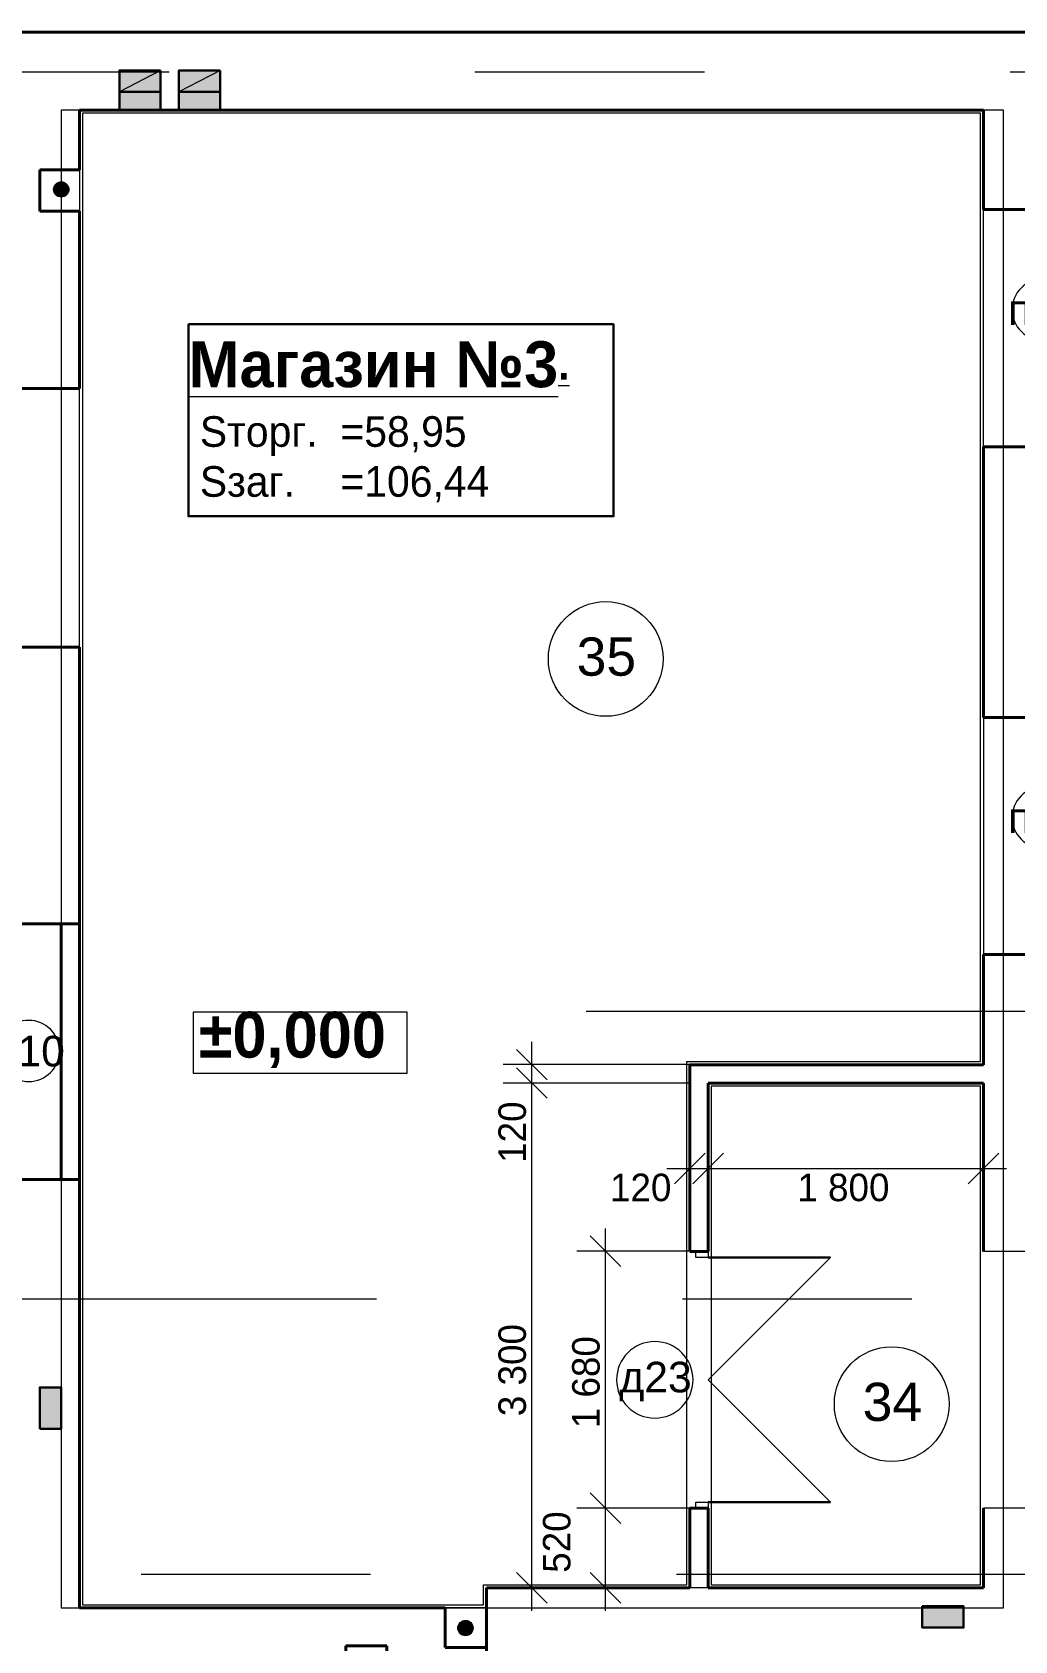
# Model space of a CAD drawing. Header units: millimetres. Extents: x 150455 to 593963, y -11068 to 166417.
# Drawn here: x 531397 to 537822, y 155379 to 165896 of the extents above; entities that cross this region are included whole.
import ezdxf
from ezdxf.enums import TextEntityAlignment as Align

# ---------------------------------------------------------------- set-up
doc = ezdxf.new("R2010")
doc.units = ezdxf.units.MM
doc.header["$MEASUREMENT"] = 0
for name, pattern in [('Пунктирная', [2000, 1000, -1000]), ('Штриховая', [7000, 6000, -1000]), ('Штрихштриховая', [15500, 10000, -2000, 1500, -2000])]:
    doc.linetypes.add(name, pattern=pattern)
for name, color, linetype, lineweight in [('0_Ном._пера__19', 255, 'Continuous', 0), ('0_Ном._пера__41', 7, 'Continuous', 30), ('0_Ном._пера__61', 7, 'Continuous', 40), ('Двери ArchiCAD_Ном._пера__1', 7, 'Continuous', 13), ('Двери ArchiCAD_Ном._пера__120', 7, 'Continuous', 13), ('Двери ArchiCAD_Ном._пера__19', 255, 'Continuous', 0), ('Двери ArchiCAD_Ном._пера__21', 7, 'Continuous', 20), ('Двери ArchiCAD_Ном._пера__41', 7, 'Continuous', 30), ('Двери ArchiCAD_Ном._пера__61', 7, 'Continuous', 40), ('Интерьер- Перегородка_Ном._пера__61', 7, 'Continuous', 40), ('Колонны_Ном._пера__1', 7, 'Continuous', 13), ('Колонны_Ном._пера__21', 7, 'Continuous', 20), ('Колонны_Ном._пера__41', 7, 'Continuous', 30), ('Окна ArchiCAD_Ном._пера__12', 15, 'Continuous', 18), ('Окна ArchiCAD_Ном._пера__61', 7, 'Continuous', 40), ('Паспорта зон ArchiCAD_Ном._пера__1', 7, 'Continuous', 13), ('перегородки_Ном._пера__61', 7, 'Continuous', 40), ('Площі квартир_Ном._пера__1', 7, 'Continuous', 13), ('Площі квартир_Ном._пера__41', 7, 'Continuous', 30)]:
    doc.layers.add(name, color=color, linetype=linetype, lineweight=lineweight)
for name, color, linetype, lineweight, true_color in [('0_Ном._пера__98', 7, 'Continuous', 13, 0x001f3e), ('Колонны_Ном._пера__4', 7, 'Continuous', 20, 0x016515), ('Маркеры дверей ArchiCAD_Ном._пера__3', 7, 'Continuous', 18, 0xdd5800), ('Перекрытия_Ном._пера__191', 7, 'Continuous', 0, 0xe8e8e8), ('Перекрытия_Ном._пера__4', 7, 'Continuous', 20, 0x016515), ('Розміри ОСЕЙ_Ном._пера__98', 7, 'Continuous', 13, 0x001f3e), ('РОЗМІРИ ПЕРЕГОРОДОК_Ном._пера__98', 7, 'Continuous', 13, 0x001f3e)]:
    doc.layers.add(name, color=color, linetype=linetype, lineweight=lineweight, true_color=true_color)
for name, color, linetype in [('Двери ArchiCAD', 7, 'Continuous'), ('Интерьер- Перегородка', 7, 'Continuous'), ('Колонны', 7, 'Continuous'), ('Маркеры дверей ArchiCAD', 7, 'Continuous'), ('Окна ArchiCAD', 7, 'Continuous'), ('перегородки', 7, 'Continuous'), ('Перекрытия', 7, 'Continuous'), ('Площі 1 пов.', 7, 'Continuous'), ('Розміри ОСЕЙ', 7, 'Continuous'), ('РОЗМІРИ ПЕРЕГОРОДОК', 7, 'Continuous')]:
    doc.layers.add(name, color=color, linetype=linetype)
doc.styles.add('СГЕНЕРИР_СТИЛЬ_1', font='')
doc.styles.add('СГЕНЕРИР_СТИЛЬ_2', font='')
doc.styles.add('СГЕНЕРИР_СТИЛЬ_3', font='')
doc.styles.get('СГЕНЕРИР_СТИЛЬ_1').set_extended_font_data('Arial')
doc.styles.get('СГЕНЕРИР_СТИЛЬ_2').set_extended_font_data('Century Gothic')
doc.styles.get('СГЕНЕРИР_СТИЛЬ_3').set_extended_font_data('Century Gothic', bold=True)
doc.dimstyles.new('СГЕНЕРИР_СТИЛЬ__15', dxfattribs={"dimtxt": 189.999998, "dimasz": 190, "dimexe": 0.18, "dimexo": 0, "dimgap": 0.09, "dimtad": 3, "dimdec": 0, "dimzin": 0, "dimdsep": 46, "dimtxsty": 'СГЕНЕРИР_СТИЛЬ_3', "dimblk": 'ARROWHEAD_6', "dimblk1": 'ARROWHEAD_6', "dimblk2": 'ARROWHEAD_6', "dimcen": 0.09, "dimclrd": 256, "dimclre": 256, "dimclrt": 256, "dimadec": 0, "dimazin": 0, "dimtfac": 1, "dimtdec": 4, "dimtmove": 0, "dimatfit": 3, "dimfxl": 0, "dimtolj": 1, "dimtzin": 0, "dimarcsym": 0})
doc.dimstyles.new('СГЕНЕРИР_СТИЛЬ__5', dxfattribs={"dimtxt": 179.999995, "dimasz": 190, "dimexe": 0.18, "dimexo": 0, "dimgap": 0.09, "dimtad": 3, "dimtih": 1, "dimtoh": 1, "dimdec": 0, "dimzin": 0, "dimdsep": 46, "dimtxsty": 'СГЕНЕРИР_СТИЛЬ_2', "dimblk": 'ARROWHEAD_6', "dimblk1": 'ARROWHEAD_6', "dimblk2": 'ARROWHEAD_6', "dimcen": 0.09, "dimclrd": 256, "dimclre": 256, "dimclrt": 256, "dimadec": 0, "dimazin": 0, "dimtfac": 1, "dimtdec": 4, "dimtmove": 0, "dimatfit": 3, "dimfxl": 0, "dimtolj": 1, "dimtzin": 0, "dimarcsym": 0})
doc.dimstyles.new('СГЕНЕРИР_СТИЛЬ__8', dxfattribs={"dimtxt": 179.999995, "dimasz": 190, "dimexe": 0.18, "dimexo": 0, "dimgap": 0.09, "dimtad": 1, "dimdec": 0, "dimzin": 0, "dimdsep": 46, "dimtxsty": 'СГЕНЕРИР_СТИЛЬ_2', "dimblk": 'ARROWHEAD_6', "dimblk1": 'ARROWHEAD_6', "dimblk2": 'ARROWHEAD_6', "dimcen": 0.09, "dimclrd": 256, "dimclre": 256, "dimclrt": 256, "dimadec": 0, "dimazin": 0, "dimtfac": 1, "dimtdec": 4, "dimtmove": 0, "dimatfit": 3, "dimfxl": 0, "dimtolj": 1, "dimtzin": 0, "dimarcsym": 0})
doc.dimstyles.new('СГЕНЕРИР_СТИЛЬ__9', dxfattribs={"dimtxt": 179.999995, "dimasz": 190, "dimexe": 0.18, "dimexo": 0, "dimgap": 0.09, "dimtad": 1, "dimdec": 0, "dimzin": 0, "dimdsep": 46, "dimtxsty": 'СГЕНЕРИР_СТИЛЬ_2', "dimblk": 'ARROWHEAD_6', "dimblk1": 'ARROWHEAD_6', "dimblk2": 'ARROWHEAD_6', "dimcen": 0.09, "dimclrd": 256, "dimclre": 256, "dimclrt": 256, "dimadec": 0, "dimazin": 0, "dimtfac": 1, "dimtdec": 4, "dimtmove": 2, "dimatfit": 3, "dimfxl": 0, "dimtolj": 1, "dimtzin": 0, "dimarcsym": 0})

# ---------------------------------------------------------------- blocks, each defined once
blk = doc.blocks.new('Перекрытие_7', base_point=(537747, 155596))
at = {"layer": 'Перекрытия_Ном._пера__191', "linetype": 'Continuous', "flags": 128}
blk.add_lwpolyline([(537747, 155596), (537747, 158686), (537747, 165386), (531587, 165386), (531587, 155596)], close=True, dxfattribs=at)
blk = doc.blocks.new('Тамбур_34_11', base_point=(537017, 156926))
at = {"layer": 'Паспорта зон ArchiCAD_Ном._пера__1', "linetype": 'Continuous'}
blk.add_circle((537017, 156926), 375, dxfattribs=at)
at = {"linetype": 'Continuous', "lineweight": 0, "flags": 1}
for tag in ['ROOM_NAME', 'ROOM_AREA', 'ROOM_PERIM', 'ROOM_WALLS_SURF', 'ROOM_DOORS_SURF', 'ROOM_WINDS_SURF', 'ROOM_BASELEV', 'ROOM_HEIGHT', 'ROOM_NET_AREA', 'ROOM_REDUCED_AREA', 'ROOM_CALC_AREA', 'ROOM_VOLUME']:
    blk.add_attdef(tag, text='', height=200, dxfattribs=at).set_placement((537017, 156869), align=Align.BOTTOM_LEFT)
at = {"layer": 'Паспорта зон ArchiCAD_Ном._пера__1', "style": 'СГЕНЕРИР_СТИЛЬ_1'}
blk.add_attdef('ROOM_NUMBER', text='', height=250, dxfattribs=at).set_placement((536827, 156742), align=Align.BOTTOM_LEFT)
blk = doc.blocks.new('Торгівельний зал_35_12', base_point=(535147, 161798))
at = {"layer": 'Паспорта зон ArchiCAD_Ном._пера__1', "linetype": 'Continuous'}
blk.add_circle((535147, 161798), 375, dxfattribs=at)
at = {"linetype": 'Continuous', "lineweight": 0, "flags": 1}
for tag in ['ROOM_NAME', 'ROOM_AREA', 'ROOM_PERIM', 'ROOM_WALLS_SURF', 'ROOM_DOORS_SURF', 'ROOM_WINDS_SURF', 'ROOM_BASELEV', 'ROOM_HEIGHT', 'ROOM_NET_AREA', 'ROOM_REDUCED_AREA', 'ROOM_CALC_AREA', 'ROOM_VOLUME']:
    blk.add_attdef(tag, text='', height=200, dxfattribs=at).set_placement((535147, 161741), align=Align.BOTTOM_LEFT)
at = {"layer": 'Паспорта зон ArchiCAD_Ном._пера__1', "style": 'СГЕНЕРИР_СТИЛЬ_1'}
blk.add_attdef('ROOM_NUMBER', text='', height=250, dxfattribs=at).set_placement((534957, 161614), align=Align.BOTTOM_LEFT)
blk = doc.blocks.new('Д2 Витрина 2 10')
at = {"layer": 'Двери ArchiCAD_Ном._пера__120', "linetype": 'Continuous'}
for p, q in [((-800, 0), (-800, 800)), ((0, 0), (-800, 800)), ((0, 0), (800, 800)), ((800, 0), (800, 800)), ((-840, 260), (-840, -380)), ((840, 260), (840, -380))]:
    blk.add_line(p, q, dxfattribs=at)
at = {"layer": 'Двери ArchiCAD_Ном._пера__120', "linetype": 'Пунктирная'}
for p, q in [((-840, 0), (-840, -80)), ((-800, 0), (-840, 0)), ((-800, -40), (-800, 0)), ((800, 0), (800, -40)), ((840, 0), (800, 0)), ((840, -80), (840, 0)), ((-840, -80), (-800, -80)), ((-800, -65.4), (-800, -40)), ((-800, -80), (-800, -65.4)), ((800, -40), (800, -65.4)), ((800, -65.4), (800, -80)), ((800, -80), (840, -80))]:
    blk.add_line(p, q, dxfattribs=at)
blk = doc.blocks.new('Маркер двери 12_33')
at = {"layer": 'Маркеры дверей ArchiCAD_Ном._пера__3', "linetype": 'Continuous'}
for start, end in [(0, 180), (180, 0)]:
    blk.add_arc((0, 250), 250, start, end, dxfattribs=at)
at = {"layer": 'Маркеры дверей ArchiCAD_Ном._пера__3', "insert": (232, 391), "char_height": 200, "attachment_point": 7, "rotation": 180, "style": 'СГЕНЕРИР_СТИЛЬ_1'}
blk.add_mtext('{д23}', dxfattribs=at)
blk = doc.blocks.new('Д2 Витрина 2 10_2')
at = {"layer": 'Двери ArchiCAD_Ном._пера__120', "linetype": 'Continuous'}
for p, q in [((-800, 0), (-800, 800)), ((0, 0), (-800, 800)), ((0, 0), (800, 800)), ((800, 0), (800, 800)), ((-840, 260), (-840, -380)), ((840, 260), (840, -380))]:
    blk.add_line(p, q, dxfattribs=at)
at = {"layer": 'Двери ArchiCAD_Ном._пера__120', "linetype": 'Пунктирная'}
for p, q in [((-840, 0), (-840, -80)), ((-800, 0), (-840, 0)), ((-800, -40), (-800, 0)), ((800, 0), (800, -40)), ((840, 0), (800, 0)), ((840, -80), (840, 0)), ((-840, -80), (-800, -80)), ((-800, -65.4), (-800, -40)), ((-800, -80), (-800, -65.4)), ((800, -40), (800, -65.4)), ((800, -65.4), (800, -80)), ((800, -80), (840, -80))]:
    blk.add_line(p, q, dxfattribs=at)
blk = doc.blocks.new('Маркер двери 10_14')
at = {"layer": 'Маркеры дверей ArchiCAD_Ном._пера__3', "linetype": 'Continuous'}
for start, end in [(0, 180), (180, 0)]:
    blk.add_arc((159, 441), 250, start, end, dxfattribs=at)
at = {"layer": 'Маркеры дверей ArchiCAD_Ном._пера__3', "style": 'СГЕНЕРИР_СТИЛЬ_1'}
blk.add_attdef('AC_WIDO_ID', text='', height=200, rotation=180, dxfattribs=at).set_placement((391, 601), align=Align.BOTTOM_LEFT)
blk = doc.blocks.new('Стена_1', base_point=(538257, 159246))
at = {"layer": 'Интерьер- Перегородка_Ном._пера__61', "linetype": 'Continuous', "flags": 128}
for points in [[(537617, 159246), (537617, 159146)], [(538257, 157926), (538257, 159246)], [(537617, 159026), (537617, 157926)], [(537617, 156246), (537617, 155726)], [(538257, 155596), (538257, 156246)], [(537617, 155086), (537617, 154436)], [(538257, 154436), (538257, 155086)], [(537617, 152756), (537617, 151786)], [(538257, 151786), (538257, 152756)]]:
    blk.add_lwpolyline(points, dxfattribs=at)
at = {"layer": 'Двери ArchiCAD_Ном._пера__120', "linetype": 'Пунктирная', "zscale": 1000, "rotation": 269.9999999999931}
blk.add_blockref('Д2 Витрина 2 10_2', (537997, 157086), dxfattribs=at)
at = {"layer": 'Двери ArchiCAD_Ном._пера__120', "linetype": 'Пунктирная', "xscale": -1, "zscale": 1000, "rotation": 269.9999999999931}
blk.add_blockref('Д2 Витрина 2 10', (537997, 153596), dxfattribs=at)
at = {"layer": 'Маркеры дверей ArchiCAD', "color": 32, "lineweight": 18, "true_color": 0xdd5800}
ref = blk.add_blockref('Маркер двери 10_14', (538257, 157086), dxfattribs=dict(at, rotation=270))
ref.add_attrib('AC_WIDO_ID', 'д23', dxfattribs={"layer": 'Маркеры дверей ArchiCAD_Ном._пера__3', "color": 32, "lineweight": 18, "true_color": 0xdd5800, "height": 200, "rotation": 90, "style": 'СГЕНЕРИР_СТИЛЬ_1'}).set_placement((538858, 156694), align=Align.BOTTOM_LEFT)
at = {"layer": 'Маркеры дверей ArchiCAD', "color": 32, "lineweight": 18, "true_color": 0xdd5800, "rotation": 270}
blk.add_blockref('Маркер двери 12_33', (538257, 153596), dxfattribs=at)
blk = doc.blocks.new('Ниша 10')
at = {"layer": 'Окна ArchiCAD_Ном._пера__12', "linetype": 'Continuous'}
blk.add_line((-135, 260), (135, 260), dxfattribs=at)
at = {"layer": 'Окна ArchiCAD_Ном._пера__61', "linetype": 'Continuous'}
for p, q in [((-135, 260), (-135, 0)), ((135, 0), (135, 260)), ((-135, 0), (135, 0)), ((-135, -250), (135, -250))]:
    blk.add_line(p, q, dxfattribs=at)
blk = doc.blocks.new('Проем дверной полуарочн 10')
at = {"layer": 'Двери ArchiCAD_Ном._пера__19', "linetype": 'Штриховая'}
for p, q in [((-845, 0), (845, 0)), ((-845, -510), (845, -510))]:
    blk.add_line(p, q, dxfattribs=at)
at = {"layer": 'Двери ArchiCAD_Ном._пера__61', "linetype": 'Continuous'}
for p, q in [((-845, 0), (-845, -510)), ((845, 0), (845, -510))]:
    blk.add_line(p, q, dxfattribs=at)
blk = doc.blocks.new('Проем дверной полуарочн 10_2')
at = {"layer": 'Двери ArchiCAD_Ном._пера__19', "linetype": 'Штриховая'}
for p, q in [((-835, 0), (835, 0)), ((-835, -510), (835, -510))]:
    blk.add_line(p, q, dxfattribs=at)
at = {"layer": 'Двери ArchiCAD_Ном._пера__61', "linetype": 'Continuous'}
for p, q in [((-835, 0), (-835, -510)), ((835, 0), (835, -510))]:
    blk.add_line(p, q, dxfattribs=at)
blk = doc.blocks.new('Маркер двери 12_40')
at = {"layer": 'Маркеры дверей ArchiCAD_Ном._пера__3', "linetype": 'Continuous'}
for start, end in [(0, 180), (180, 0)]:
    blk.add_arc((-5, -332), 200, start, end, dxfattribs=at)
at = {"layer": 'Маркеры дверей ArchiCAD_Ном._пера__3', "insert": (99, -558), "char_height": 200, "attachment_point": 7, "rotation": 90, "style": 'СГЕНЕРИР_СТИЛЬ_1'}
blk.add_mtext('{\\C7;п10}', dxfattribs=at)
blk = doc.blocks.new('Стена_2', base_point=(531707, 165896))
at = {"layer": 'Интерьер- Перегородка_Ном._пера__61', "linetype": 'Continuous', "flags": 128}
for points in [[(531707, 164996), (531707, 165386)], [(531707, 163566), (531707, 164726)], [(531707, 160066), (531707, 161876)], [(531707, 155596), (531707, 158396)]]:
    blk.add_lwpolyline(points, dxfattribs=at)
at = {"layer": 'Двери ArchiCAD', "color": 255, "linetype": 'Штриховая', "lineweight": 0, "xscale": -1, "zscale": 1000, "rotation": 270}
blk.add_blockref('Проем дверной полуарочн 10', (531707, 162721), dxfattribs=at)
at = {"layer": 'Двери ArchiCAD', "color": 255, "linetype": 'Штриховая', "lineweight": 0, "zscale": 1000, "rotation": 270}
blk.add_blockref('Проем дверной полуарочн 10_2', (531707, 159231), dxfattribs=at)
at = {"layer": 'Маркеры дверей ArchiCAD_Ном._пера__3', "rotation": 270}
blk.add_blockref('Маркер двери 12_40', (531707, 159231), dxfattribs=at)
at = {"layer": 'Окна ArchiCAD', "color": 15, "linetype": 'Continuous', "lineweight": 18, "zscale": 1000, "rotation": 270}
blk.add_blockref('Ниша 10', (531447, 164861), dxfattribs=at)
blk = doc.blocks.new('Проем дверной полуарочн 10_3')
at = {"layer": 'Двери ArchiCAD_Ном._пера__19', "linetype": 'Штриховая'}
for p, q in [((-775, 0), (775, 0)), ((-775, -640), (775, -640))]:
    blk.add_line(p, q, dxfattribs=at)
at = {"layer": 'Двери ArchiCAD_Ном._пера__61', "linetype": 'Continuous'}
for p, q in [((-775, 0), (-775, -640)), ((775, 0), (775, -640))]:
    blk.add_line(p, q, dxfattribs=at)
blk = doc.blocks.new('Маркер двери 12_41')
at = {"layer": 'Маркеры дверей ArchiCAD_Ном._пера__3', "linetype": 'Continuous'}
for start, end in [(0, 180), (180, 0)]:
    blk.add_arc((-121, -253), 200, start, end, dxfattribs=at)
at = {"layer": 'Маркеры дверей ArchiCAD_Ном._пера__3', "insert": (-18, -479), "char_height": 200, "attachment_point": 7, "rotation": 90, "style": 'СГЕНЕРИР_СТИЛЬ_1'}
blk.add_mtext('{\\C7;п18}', dxfattribs=at)
blk = doc.blocks.new('Проем дверной полуарочн 10_4')
at = {"layer": 'Двери ArchiCAD_Ном._пера__19', "linetype": 'Штриховая'}
for p, q in [((-775, 0), (775, 0)), ((-775, -640), (775, -640))]:
    blk.add_line(p, q, dxfattribs=at)
at = {"layer": 'Двери ArchiCAD_Ном._пера__61', "linetype": 'Continuous'}
for p, q in [((-775, 0), (-775, -640)), ((775, 0), (775, -640))]:
    blk.add_line(p, q, dxfattribs=at)
blk = doc.blocks.new('Стена_3', base_point=(538257, 165896))
at = {"layer": 'Интерьер- Перегородка_Ном._пера__61', "linetype": 'Continuous', "flags": 128}
for points in [[(538257, 165886), (538257, 165896)], [(538257, 164736), (538257, 165636)], [(537617, 165386), (537617, 164736)], [(537617, 163186), (537617, 161416)], [(538257, 161416), (538257, 163186)], [(537617, 159866), (537617, 159246)], [(538257, 159416), (538257, 159866)], [(538257, 159246), (538257, 159296)]]:
    blk.add_lwpolyline(points, dxfattribs=at)
at = {"layer": 'Двери ArchiCAD', "color": 255, "linetype": 'Штриховая', "lineweight": 0, "xscale": -1, "zscale": 1000, "rotation": 269.9999999999931}
blk.add_blockref('Проем дверной полуарочн 10_4', (538257, 163961), dxfattribs=at)
at = {"layer": 'Двери ArchiCAD', "color": 255, "linetype": 'Штриховая', "lineweight": 0, "zscale": 1000, "rotation": 269.9999999999931}
blk.add_blockref('Проем дверной полуарочн 10_3', (538257, 160641), dxfattribs=at)
at = {"layer": 'Маркеры дверей ArchiCAD_Ном._пера__3', "rotation": 270}
for p in [(538257, 163961), (538257, 160641)]:
    blk.add_blockref('Маркер двери 12_41', p, dxfattribs=at)
blk = doc.blocks.new('Стена_4', base_point=(538257, 165896))
at = {"layer": 'Интерьер- Перегородка_Ном._пера__61', "linetype": 'Continuous', "flags": 128}
for points in [[(538257, 165896), (522787, 165896)], [(531707, 165386), (537617, 165386)]]:
    blk.add_lwpolyline(points, dxfattribs=at)
blk = doc.blocks.new('Ниша 12_2')
at = {"layer": 'Окна ArchiCAD_Ном._пера__12', "linetype": 'Continuous'}
blk.add_line((-135, 260), (135, 260), dxfattribs=at)
blk = doc.blocks.new('Ниша 10_3')
at = {"layer": 'Окна ArchiCAD_Ном._пера__12', "linetype": 'Continuous'}
blk.add_line((-135, 260), (135, 260), dxfattribs=at)
at = {"layer": 'Окна ArchiCAD_Ном._пера__61', "linetype": 'Continuous'}
for p, q in [((-135, 260), (-135, 0)), ((135, 0), (135, 260)), ((-135, 0), (135, 0)), ((-135, -250), (135, -250))]:
    blk.add_line(p, q, dxfattribs=at)
blk = doc.blocks.new('Стена_7', base_point=(531707, 155341))
at = {"layer": 'Интерьер- Перегородка_Ном._пера__61', "linetype": 'Continuous'}
for p, q in [((534097, 155596), (534097, 155336)), ((534367, 155596), (534367, 155336)), ((534367, 155336), (534097, 155336))]:
    blk.add_line(p, q, dxfattribs=at)
at = {"layer": 'Интерьер- Перегородка_Ном._пера__61', "linetype": 'Continuous', "flags": 128}
for points in [[(533447, 155596), (531707, 155596)], [(534097, 155596), (533717, 155596)], [(534367, 155086), (534367, 155336)], [(531707, 155086), (533447, 155086)], [(533717, 155086), (534367, 155086)]]:
    blk.add_lwpolyline(points, dxfattribs=at)
at = {"layer": 'Окна ArchiCAD', "color": 15, "linetype": 'Continuous', "lineweight": 18, "zscale": 1000, "rotation": 179.9999999999902}
blk.add_blockref('Ниша 10_3', (533582, 155346), dxfattribs=at)
at = {"layer": 'Окна ArchiCAD', "color": 15, "linetype": 'Continuous', "lineweight": 18, "xscale": -1, "zscale": 1000}
blk.add_blockref('Ниша 12_2', (534232, 155336), dxfattribs=at)
blk = doc.blocks.new('Стена_31', base_point=(534367, 155406))
at = {"layer": 'Интерьер- Перегородка_Ном._пера__61', "linetype": 'Continuous', "flags": 128}
for points in [[(535697, 155726), (534367, 155726)], [(534367, 155726), (534367, 155086)], [(537617, 155726), (535817, 155726)], [(534367, 155086), (535697, 155086)], [(535817, 155086), (537617, 155086)]]:
    blk.add_lwpolyline(points, dxfattribs=at)
blk = doc.blocks.new('Стена_55', base_point=(538257, 159146))
at = {"layer": 'перегородки_Ном._пера__61', "linetype": 'Continuous', "flags": 128}
for points in [[(537617, 159146), (535697, 159146)], [(535817, 159026), (537617, 159026)]]:
    blk.add_lwpolyline(points, dxfattribs=at)
blk = doc.blocks.new('Д2 Витрина 2 10_4')
at = {"layer": 'Двери ArchiCAD_Ном._пера__1', "linetype": 'Пунктирная'}
for p, q in [((-840, 0), (-840, -80)), ((-800, 0), (-840, 0)), ((-800, -40), (-800, 0)), ((800, 0), (800, -40)), ((840, 0), (800, 0)), ((840, -80), (840, 0)), ((-840, -80), (-800, -80)), ((-800, -65.4), (-800, -40)), ((-800, -80), (-800, -65.4)), ((800, -40), (800, -65.4)), ((800, -65.4), (800, -80)), ((800, -80), (840, -80))]:
    blk.add_line(p, q, dxfattribs=at)
at = {"layer": 'Двери ArchiCAD_Ном._пера__21', "linetype": 'Continuous'}
for q in [(-800, 800), (800, 800)]:
    blk.add_line((0, 0), q, dxfattribs=at)
at = {"layer": 'Двери ArchiCAD_Ном._пера__41', "linetype": 'Continuous'}
for p, q in [((-800, 0), (-800, 800)), ((800, 0), (800, 800))]:
    blk.add_line(p, q, dxfattribs=at)
at = {"layer": 'Двери ArchiCAD_Ном._пера__61', "linetype": 'Continuous'}
for p, q in [((-840, 0), (-840, -120)), ((840, 0), (840, -120))]:
    blk.add_line(p, q, dxfattribs=at)
blk = doc.blocks.new('Маркер двери 12_18')
at = {"layer": 'Маркеры дверей ArchiCAD_Ном._пера__3', "linetype": 'Continuous'}
for start, end in [(0, 180), (180, 0)]:
    blk.add_arc((0, -349), 250, start, end, dxfattribs=at)
at = {"layer": 'Маркеры дверей ArchiCAD_Ном._пера__3', "insert": (140, -581), "char_height": 200, "attachment_point": 7, "rotation": 90, "style": 'СГЕНЕРИР_СТИЛЬ_1'}
blk.add_mtext('{д23}', dxfattribs=at)
blk = doc.blocks.new('Стена_63', base_point=(535697, 159146))
at = {"layer": 'перегородки_Ном._пера__61', "linetype": 'Continuous', "flags": 128}
for points in [[(535697, 159146), (535697, 157926)], [(535817, 157926), (535817, 159026)], [(535697, 156246), (535697, 155726)], [(535817, 155726), (535817, 156246)]]:
    blk.add_lwpolyline(points, dxfattribs=at)
at = {"layer": 'Двери ArchiCAD', "linetype": 'Пунктирная', "xscale": -1, "zscale": 1000, "rotation": 270}
blk.add_blockref('Д2 Витрина 2 10_4', (535817, 157086), dxfattribs=at)
at = {"layer": 'Маркеры дверей ArchiCAD', "color": 32, "linetype": 'Continuous', "lineweight": 18, "true_color": 0xdd5800, "rotation": 270}
blk.add_blockref('Маркер двери 12_18', (535817, 157086), dxfattribs=at)
blk = doc.blocks.new('Стена_68', base_point=(531707, 160066))
at = {"layer": '0_Ном._пера__61', "linetype": 'Continuous', "flags": 128}
for points in [[(531587, 160066), (531587, 158396)], [(531707, 158396), (531707, 160066)]]:
    blk.add_lwpolyline(points, dxfattribs=at)
blk = doc.blocks.new('*D478')
at = {"layer": 'РОЗМІРИ ПЕРЕГОРОДОК_Ном._пера__98', "linetype": 'Continuous'}
for p, q in [((535697, 158280), (535697, 158655)), ((535817, 158280), (535817, 158655)), ((535797, 158567), (535597, 158367)), ((535917, 158567), (535717, 158367)), ((535547, 158467), (535697, 158467)), ((535697, 158467), (535817, 158467))]:
    blk.add_line(p, q, dxfattribs=at)
at = {"layer": 'РОЗМІРИ ПЕРЕГОРОДОК_Ном._пера__98', "insert": (535175, 158251), "char_height": 180, "attachment_point": 7, "style": 'СГЕНЕРИР_СТИЛЬ_2'}
blk.add_mtext('{120}', dxfattribs=at)
blk = doc.blocks.new('ARROWHEAD_6')
at = {"color": 0, "linetype": 'Continuous', "lineweight": 0}
for p, q in [((0, 0), (-1, 0)), ((-0.5, -0.5), (0.5, 0.5))]:
    blk.add_line(p, q, dxfattribs=at)
blk = doc.blocks.new('*D479')
at = {"layer": 'РОЗМІРИ ПЕРЕГОРОДОК_Ном._пера__98', "linetype": 'Continuous'}
for p, q in [((537617, 158280), (537617, 159026)), ((535817, 158280), (535817, 158655)), ((535917, 158567), (535717, 158367)), ((537517, 158367), (537717, 158567)), ((535817, 158467), (537617, 158467)), ((537617, 158467), (537767, 158467))]:
    blk.add_line(p, q, dxfattribs=at)
at = {"layer": 'РОЗМІРИ ПЕРЕГОРОДОК_Ном._пера__98', "insert": (536400, 158251), "char_height": 180, "attachment_point": 7, "style": 'СГЕНЕРИР_СТИЛЬ_2'}
blk.add_mtext('{1\xa0800}', dxfattribs=at)
blk = doc.blocks.new('*D480')
at = {"layer": 'РОЗМІРИ ПЕРЕГОРОДОК_Ном._пера__98', "linetype": 'Continuous'}
for p, q in [((534764, 158926), (534564, 159126)), ((535697, 159026), (534477, 159026)), ((534664, 155726), (534664, 159026)), ((534564, 155826), (534764, 155626)), ((537617, 155726), (534477, 155726)), ((534664, 155576), (534664, 155726))]:
    blk.add_line(p, q, dxfattribs=at)
at = {"layer": 'РОЗМІРИ ПЕРЕГОРОДОК_Ном._пера__98', "char_height": 180, "attachment_point": 7, "rotation": 90, "style": 'СГЕНЕРИР_СТИЛЬ_2'}
for s, insert in [('{120}', (534628, 158504)), ('{3\xa0300}', (534628, 156848))]:
    blk.add_mtext(s, dxfattribs=dict(at, insert=insert))
blk = doc.blocks.new('*D481')
at = {"layer": 'РОЗМІРИ ПЕРЕГОРОДОК_Ном._пера__98', "linetype": 'Continuous'}
for p, q in [((534564, 159246), (534764, 159046)), ((534664, 159146), (534664, 159296)), ((535697, 159146), (534477, 159146)), ((534764, 158926), (534564, 159126)), ((534664, 159026), (534664, 159146)), ((535697, 159026), (534477, 159026))]:
    blk.add_line(p, q, dxfattribs=at)
blk = doc.blocks.new('*D482')
at = {"layer": 'РОЗМІРИ ПЕРЕГОРОДОК_Ном._пера__98', "linetype": 'Continuous'}
for p, q in [((535046, 156346), (535246, 156146)), ((535697, 156246), (534959, 156246)), ((535146, 155726), (535146, 156246)), ((535046, 155826), (535246, 155626)), ((535697, 155726), (534959, 155726)), ((535146, 155576), (535146, 155726))]:
    blk.add_line(p, q, dxfattribs=at)
at = {"layer": 'РОЗМІРИ ПЕРЕГОРОДОК_Ном._пера__98', "insert": (534919, 155824), "char_height": 180, "attachment_point": 7, "rotation": 90, "style": 'СГЕНЕРИР_СТИЛЬ_2'}
blk.add_mtext('{520}', dxfattribs=at)
blk = doc.blocks.new('*D483')
at = {"layer": 'РОЗМІРИ ПЕРЕГОРОДОК_Ном._пера__98', "linetype": 'Continuous'}
for p, q in [((535146, 157926), (535146, 158076)), ((535246, 157826), (535046, 158026)), ((535697, 157926), (534959, 157926)), ((535146, 156246), (535146, 157926)), ((535046, 156346), (535246, 156146)), ((535697, 156246), (534959, 156246))]:
    blk.add_line(p, q, dxfattribs=at)
at = {"layer": 'РОЗМІРИ ПЕРЕГОРОДОК_Ном._пера__98', "insert": (535110, 156769), "char_height": 180, "attachment_point": 7, "rotation": 90, "style": 'СГЕНЕРИР_СТИЛЬ_2'}
blk.add_mtext('{1\xa0680}', dxfattribs=at)
blk = doc.blocks.new('Отметка уровня_2', base_point=(532813, 159274))
at = {"layer": '0_Ном._пера__98', "linetype": 'Continuous'}
for p, q in [((533849, 159489), (532450, 159489)), ((532450, 159489), (532450, 159089)), ((533849, 159089), (533849, 159489)), ((532450, 159089), (533849, 159089))]:
    blk.add_line(p, q, dxfattribs=at)
at = {"layer": '0_Ном._пера__98', "insert": (532486, 159124), "char_height": 300, "attachment_point": 7, "style": 'СГЕНЕРИР_СТИЛЬ_3'}
blk.add_mtext('{±0,000}', dxfattribs=at)
blk = doc.blocks.new('Колонна_10', base_point=(534230, 155463))
at = {"layer": 'Колонны', "linetype": 'Continuous', "lineweight": 0, "true_color": 0xffffff}
blk.add_hatch(color=7, dxfattribs=at).paths.add_polyline_path([(534280, 155463, 0.414214), (534230, 155513, 0.414214), (534180, 155463, 0.414214), (534230, 155413, 0.414214)])
at = {"layer": 'Колонны_Ном._пера__21', "linetype": 'Continuous'}
blk.add_circle((534230, 155463), 50, dxfattribs=at)
blk = doc.blocks.new('Колонна_15', base_point=(531587, 164868))
at = {"layer": 'Колонны', "linetype": 'Continuous', "lineweight": 0, "true_color": 0xffffff}
blk.add_hatch(color=7, dxfattribs=at).paths.add_polyline_path([(531637, 164868, 0.414214), (531587, 164918, 0.414214), (531537, 164868, 0.414214), (531587, 164818, 0.414214)])
at = {"layer": 'Колонны_Ном._пера__21', "linetype": 'Continuous'}
blk.add_circle((531587, 164868), 50, dxfattribs=at)
blk = doc.blocks.new('Колонна_19', base_point=(532102, 165576))
at = {"layer": 'Колонны', "linetype": 'Continuous', "lineweight": 0, "true_color": 0xffffff}
blk.add_hatch(color=7, dxfattribs=at).paths.add_polyline_path([(532237, 165646), (531967, 165646), (531967, 165506), (532237, 165506)])
at = {"layer": 'Колонны_Ном._пера__1', "linetype": 'Continuous'}
blk.add_line((532237, 165646), (531967, 165506), dxfattribs=at)
at = {"layer": 'Колонны_Ном._пера__41', "linetype": 'Continuous', "flags": 128}
blk.add_lwpolyline([(532237, 165646), (531967, 165646), (531967, 165506), (532237, 165506)], close=True, dxfattribs=at)
blk = doc.blocks.new('Колонна_23', base_point=(531517, 156901))
at = {"layer": 'Колонны_Ном._пера__4', "linetype": 'Continuous'}
blk.add_hatch(color=256, dxfattribs=at).paths.add_polyline_path([(531447, 156766), (531587, 156766), (531587, 157036), (531447, 157036)])
at = {"layer": 'Колонны_Ном._пера__41', "linetype": 'Continuous', "flags": 128}
blk.add_lwpolyline([(531447, 156766), (531587, 156766), (531587, 157036), (531447, 157036)], close=True, dxfattribs=at)
blk = doc.blocks.new('Колонна_24', base_point=(537352, 155536))
at = {"layer": 'Колонны_Ном._пера__4', "linetype": 'Continuous'}
blk.add_hatch(color=256, dxfattribs=at).paths.add_polyline_path([(537217, 155606), (537217, 155466), (537487, 155466), (537487, 155606)])
at = {"layer": 'Колонны_Ном._пера__41', "linetype": 'Continuous', "flags": 128}
blk.add_lwpolyline([(537217, 155606), (537217, 155466), (537487, 155466), (537487, 155606)], close=True, dxfattribs=at)
blk = doc.blocks.new('Колонна_36', base_point=(532492, 165576))
at = {"layer": 'Колонны', "linetype": 'Continuous', "lineweight": 0, "true_color": 0xffffff}
blk.add_hatch(color=7, dxfattribs=at).paths.add_polyline_path([(532627, 165646), (532357, 165646), (532357, 165506), (532627, 165506)])
at = {"layer": 'Колонны_Ном._пера__1', "linetype": 'Continuous'}
blk.add_line((532627, 165646), (532357, 165506), dxfattribs=at)
at = {"layer": 'Колонны_Ном._пера__41', "linetype": 'Continuous', "flags": 128}
blk.add_lwpolyline([(532627, 165646), (532357, 165646), (532357, 165506), (532627, 165506)], close=True, dxfattribs=at)
blk = doc.blocks.new('Линия_42', base_point=(523649, 157616))
at = {"layer": 'Перекрытия_Ном._пера__4', "linetype": 'Штрихштриховая'}
blk.add_line((523649, 157616), (549954, 157616), dxfattribs=at)
blk = doc.blocks.new('Линия_43', base_point=(522292, 165636))
at = {"layer": 'Перекрытия_Ном._пера__4', "linetype": 'Штрихштриховая'}
blk.add_line((522292, 165636), (549954, 165636), dxfattribs=at)
blk = doc.blocks.new('Линия_55', base_point=(535018, 159496))
at = {"layer": 'Перекрытия_Ном._пера__4', "linetype": 'Штрихштриховая'}
blk.add_line((535018, 159496), (549954, 159496), dxfattribs=at)
blk = doc.blocks.new('Линия_57', base_point=(489109, 155816))
at = {"layer": 'Перекрытия_Ном._пера__4', "linetype": 'Штрихштриховая'}
blk.add_line((489109, 155816), (550519, 155816), dxfattribs=at)
blk = doc.blocks.new('*D870')
at = {"layer": 'Розміри ОСЕЙ_Ном._пера__98', "linetype": 'Continuous'}
for p, q in [((548734, 142566), (548534, 142766)), ((548446, 142666), (548821, 142666)), ((548634, 142666), (548634, 142326)), ((548734, 142226), (548534, 142426)), ((548446, 142326), (548821, 142326))]:
    blk.add_line(p, q, dxfattribs=at)
blk = doc.blocks.new('*D871')
at = {"layer": 'Розміри ОСЕЙ_Ном._пера__98', "linetype": 'Continuous'}
for p, q in [((548734, 142226), (548534, 142426)), ((548446, 142326), (548821, 142326)), ((548634, 142326), (548634, 141976)), ((548734, 141876), (548534, 142076)), ((548446, 141976), (548821, 141976))]:
    blk.add_line(p, q, dxfattribs=at)
blk = doc.blocks.new('*D872')
at = {"layer": 'Розміри ОСЕЙ_Ном._пера__98', "linetype": 'Continuous'}
for p, q in [((548734, 141876), (548534, 142076)), ((548446, 141976), (548821, 141976)), ((548634, 141976), (548634, 141686)), ((548534, 141786), (548734, 141586)), ((548446, 141686), (548821, 141686)), ((548634, 141686), (548634, 141536))]:
    blk.add_line(p, q, dxfattribs=at)
at = {"layer": 'Розміри ОСЕЙ_Ном._пера__98', "char_height": 190, "attachment_point": 7, "rotation": 90, "style": 'СГЕНЕРИР_СТИЛЬ_3'}
for s, insert in [('{350}', (549080, 141925)), ('{290}', (548862, 141135))]:
    blk.add_mtext(s, dxfattribs=dict(at, insert=insert))

msp = doc.modelspace()

# ---------------------------------------------------------------- hatches: boundary and pattern name
at = {"layer": '0_Ном._пера__19', "linetype": 'Continuous', "lineweight": 15}
for points in [[(532237, 165505.6), (531967, 165505.6), (531967, 165385.6), (532237, 165385.6)], [(532627, 165505.6), (532357, 165505.6), (532357, 165385.6), (532627, 165385.6)]]:
    msp.add_hatch(color=9, dxfattribs=at).paths.add_polyline_path(points)

# ---------------------------------------------------------------- linework, layer by layer
at = {"layer": '0_Ном._пера__41', "linetype": 'Continuous', "flags": 128}
for points in [[(532237, 165505.6), (531967, 165505.6), (531967, 165385.6), (532237, 165385.6)], [(532627, 165505.6), (532357, 165505.6), (532357, 165385.6), (532627, 165385.6)]]:
    msp.add_lwpolyline(points, close=True, dxfattribs=at)
at = {"layer": 'Площі 1 пов.', "color": 9, "linetype": 'Continuous', "lineweight": 0, "true_color": 0xd2d2ac, "flags": 128}
for points in [[(537597, 159245.6), (537597, 165365.6), (531727, 165365.6), (531727, 155615.6), (534347, 155615.6), (534347, 155745.6), (535677, 155745.6), (535677, 159165.6), (537597, 159165.6)], [(537597, 155745.6), (537597, 159005.6), (535837, 159005.6), (535837, 155745.6)]]:
    msp.add_lwpolyline(points, close=True, dxfattribs=at)
at = {"layer": 'Площі квартир_Ном._пера__41', "linetype": 'Continuous', "flags": 128}
msp.add_lwpolyline([(532419, 163986.5), (535198.6, 163986.5), (535198.6, 162730.6), (532419, 162730.6)], close=True, dxfattribs=at)

# ---------------------------------------------------------------- block references
msp.add_blockref('Стена_68', (531707, 160065.6))
at = {"color": 158, "lineweight": 13, "true_color": 0x001f3e}
msp.add_blockref('Отметка уровня_2', (532813.2, 159274.4), dxfattribs=at)
at = {"layer": 'Интерьер- Перегородка'}
for name, p in [('Стена_4', (538257, 165895.6)), ('Стена_3', (538257, 165895.6)), ('Стена_2', (531707, 165895.6)), ('Стена_1', (538257, 159245.6)), ('Стена_31', (534367, 155405.6)), ('Стена_7', (531707, 155340.6))]:
    msp.add_blockref(name, p, dxfattribs=at)
at = {"layer": 'Колонны'}
for name, p in [('Колонна_19', (532102, 165575.6)), ('Колонна_36', (532492, 165575.6)), ('Колонна_15', (531587, 164867.7)), ('Колонна_23', (531517, 156900.6)), ('Колонна_24', (537351.9, 155535.6)), ('Колонна_10', (534230.2, 155463.2))]:
    msp.add_blockref(name, p, dxfattribs=at)
at = {"layer": 'перегородки'}
for name, p in [('Стена_63', (535697, 159145.6)), ('Стена_55', (538257, 159145.6))]:
    msp.add_blockref(name, p, dxfattribs=at)
at = {"layer": 'Перекрытия', "color": 108, "linetype": 'Штрихштриховая', "lineweight": 20, "true_color": 0x016515}
for name, p in [('Линия_43', (522292.3, 165635.6)), ('Линия_55', (535018.3, 159495.6)), ('Линия_42', (523648.7, 157615.6)), ('Линия_57', (489108.9, 155815.6))]:
    msp.add_blockref(name, p, dxfattribs=at)
at = {"layer": 'Перекрытия', "color": 254, "linetype": 'Continuous', "lineweight": 0, "true_color": 0xe8e8e8}
msp.add_blockref('Перекрытие_7', (537747, 155595.6), dxfattribs=at)
at = {"layer": 'Площі 1 пов.', "linetype": 'Continuous'}
ref = msp.add_blockref('Торгівельний зал_35_12', (535147, 161798.3), dxfattribs=at)
ref.add_attrib('ROOM_NUMBER', '35', dxfattribs={"layer": 'Паспорта зон ArchiCAD_Ном._пера__1', "color": 7, "linetype": 'Continuous', "height": 250, "style": 'СГЕНЕРИР_СТИЛЬ_1'}).set_placement((534957.3, 161613.6), align=Align.BOTTOM_LEFT)
ref = msp.add_blockref('Тамбур_34_11', (537017, 156926.4), dxfattribs=at)
ref.add_attrib('ROOM_NUMBER', '34', dxfattribs={"layer": 'Паспорта зон ArchiCAD_Ном._пера__1', "color": 7, "linetype": 'Continuous', "height": 250, "style": 'СГЕНЕРИР_СТИЛЬ_1'}).set_placement((536827.3, 156741.7), align=Align.BOTTOM_LEFT)

# ---------------------------------------------------------------- texts
at = {"layer": 'Площі квартир_Ном._пера__1', "linetype": 'Continuous', "insert": (532419, 163874.9), "char_height": 300, "width": 2779.605, "attachment_point": 1, "line_spacing_factor": 0.979468, "style": 'СГЕНЕРИР_СТИЛЬ_3'}
msp.add_mtext('\\A1;{\\fCentury Gothic|b1|i0|c204|p34;\\L\\LМагазин №3\\H0.666667x;.\\P\\fCentury Gothic|b0|i0|c204|p34;\\l\\l Sторг.  =58,95\\P Sзаг.    =106,44}', dxfattribs=at)

# ---------------------------------------------------------------- dimensions: what is measured, and where the dimension line sits
at = {"layer": 'Розміри ОСЕЙ', "color": 158, "linetype": 'Continuous', "lineweight": 13, "true_color": 0x001f3e}
for p1, p2, picture, middle in [((548857.5, 142665.6), (529909.5, 142325.6), '*D870', (548766.7, 142979.3)), ((529909.5, 142325.6), (548843.8, 141975.6), '*D871', (548985.2, 142139)), ((548843.8, 141975.6), (529909.5, 141685.6), '*D872', (548766.7, 141348.7))]:
    dim = msp.add_linear_dim(base=(548633.7, 165635.6), p1=p1, p2=p2, angle=270, dimstyle='СГЕНЕРИР_СТИЛЬ__15', dxfattribs=at)
    dim.commit()
    dim.dimension.update_dxf_attribs({"geometry": picture, "text_midpoint": middle})
at = {"layer": 'РОЗМІРИ ПЕРЕГОРОДОК', "color": 158, "linetype": 'Continuous', "lineweight": 13, "true_color": 0x001f3e}
for base, p1, p2, dimstyle, picture, middle in [((534664.4, 155725.6), (536977, 159025.6), (536977, 159145.6), 'СГЕНЕРИР_СТИЛЬ__8', '*D481', (534538.4, 158706.2)), ((534664.4, 155725.6), (537617, 155725.6), (536977, 159025.6), 'СГЕНЕРИР_СТИЛЬ__8', '*D480', (534538.4, 157156.5)), ((535146.1, 155725.6), (535697, 156245.6), (535697, 157925.6), 'СГЕНЕРИР_СТИЛЬ__8', '*D483', (535020.1, 157077.4)), ((535146.1, 155725.6), (535697, 155725.6), (535697, 156245.6), 'СГЕНЕРИР_СТИЛЬ__9', '*D482', (534828.5, 156026.7))]:
    dim = msp.add_linear_dim(base=base, p1=p1, p2=p2, angle=90, dimstyle=dimstyle, dxfattribs=at)
    dim.commit()
    dim.dimension.update_dxf_attribs({"geometry": picture, "text_midpoint": middle})
for p1, p2, picture, middle in [((535817, 157275.6), (537617, 159025.6), '*D479', (536708.8, 158341.4)), ((535697, 157275.6), (535817, 157275.6), '*D478', (535377.6, 158341.4))]:
    dim = msp.add_linear_dim(base=(535697, 158467.4), p1=p1, p2=p2, dimstyle='СГЕНЕРИР_СТИЛЬ__5', dxfattribs=at)
    dim.commit()
    dim.dimension.update_dxf_attribs({"geometry": picture, "text_midpoint": middle})

doc.saveas('drawing.dxf')
